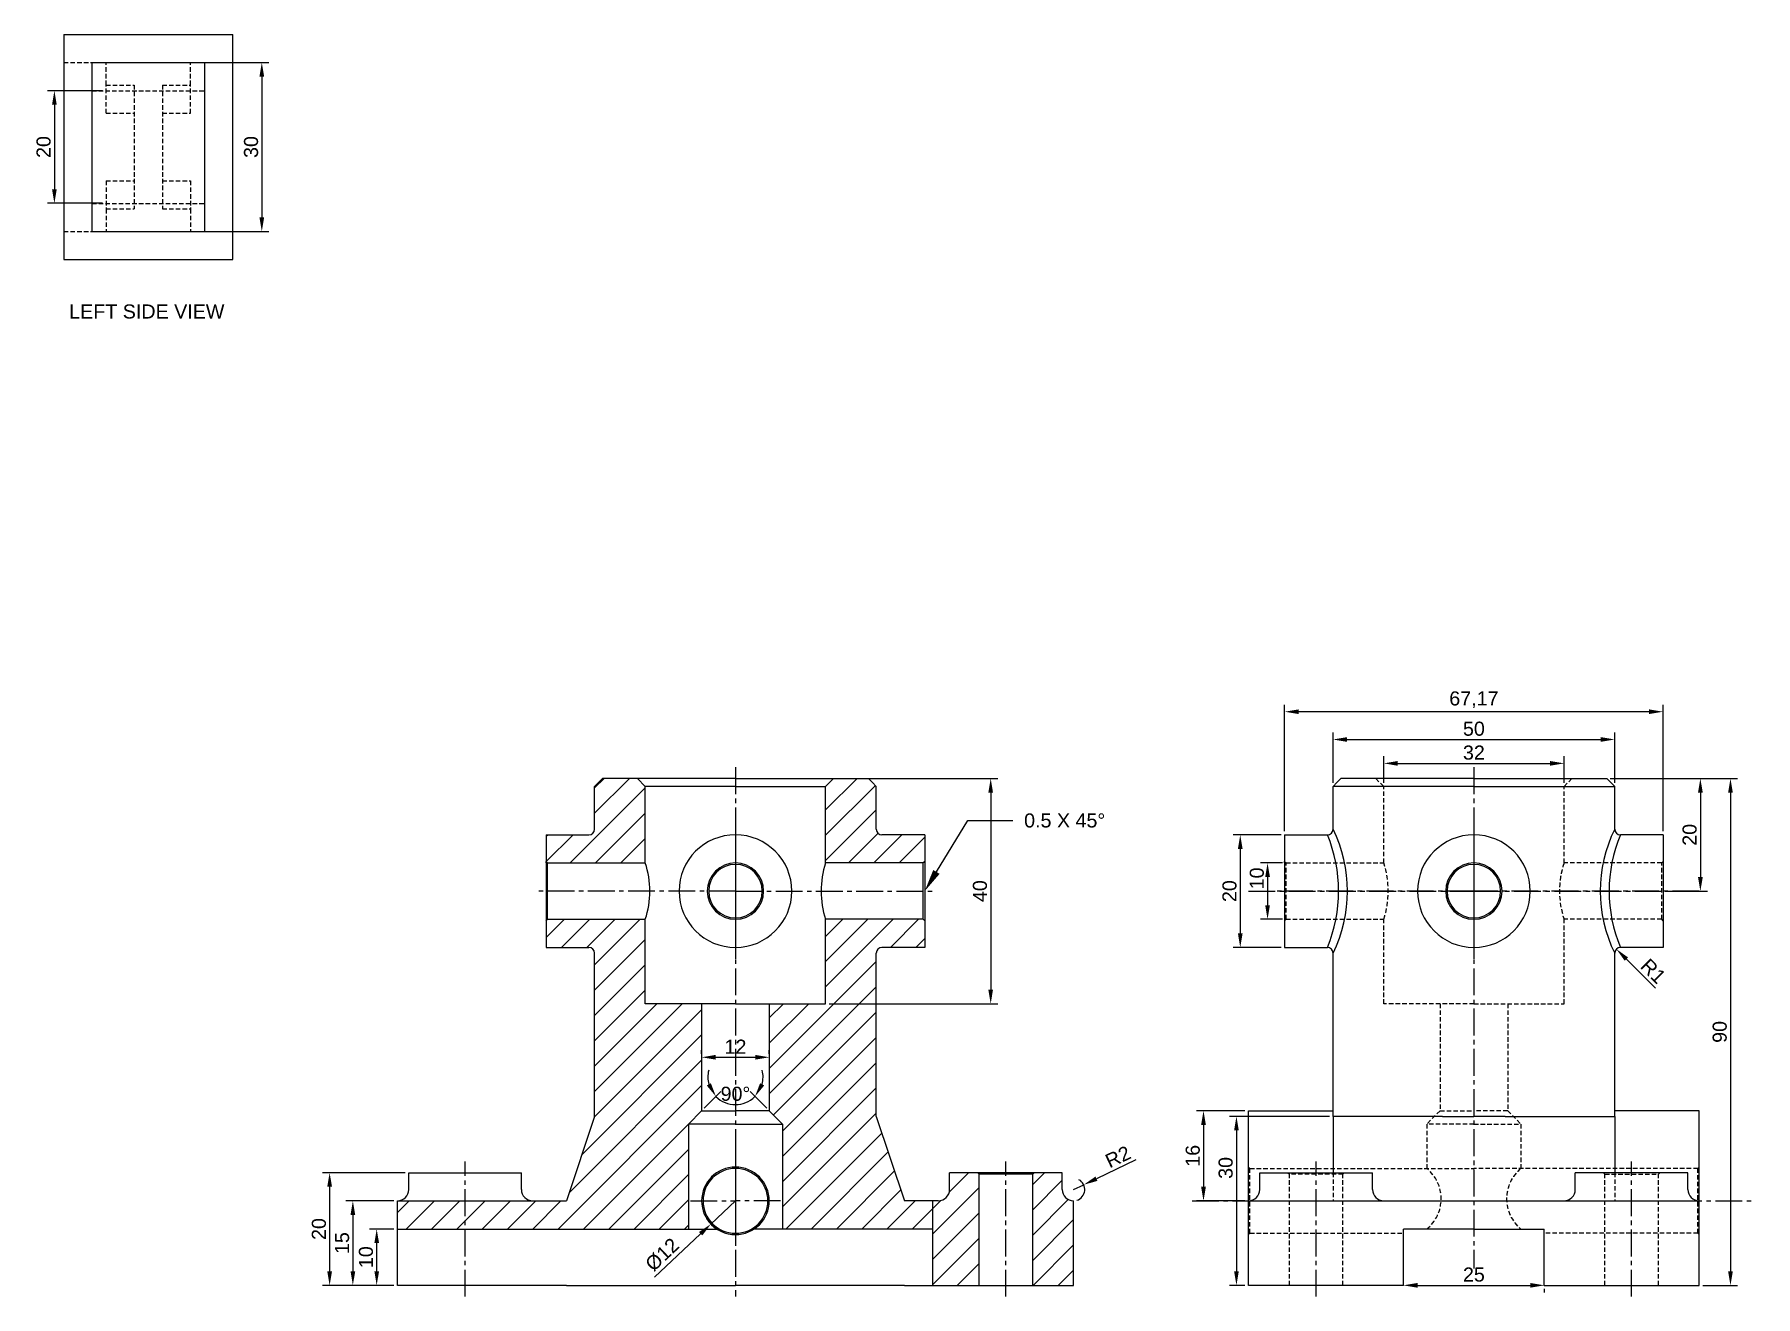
# Model space of a CAD drawing. Header units: millimetres. Extents: x 2295 to 2801, y 1350 to 1797.
# Drawn here: x 2495.6 to 2801.1, y 1494.4 to 1718.5 of the extents above; entities that cross this region are included whole.
import ezdxf
from ezdxf import colors
from ezdxf.entities.mleader import LeaderData, LeaderLine
from ezdxf.math import Vec2, Vec3

# ---------------------------------------------------------------- set-up
doc = ezdxf.new("R2010")
doc.units = ezdxf.units.MM
doc.header["$LTSCALE"] = 0.25
doc.linetypes.add('CENTER2', pattern=[28.575, 19.05, -3.175, 3.175, -3.175])
doc.linetypes.add('HIDDEN2', pattern=[4.7625, 3.175, -1.5875])
doc.styles.get("Standard").update_dxf_attribs({"font": 'arial.ttf'})
doc.dimstyles.new('ISO-25', dxfattribs={"dimtxt": 2.5, "dimasz": 2.5, "dimexe": 1.25, "dimexo": 0.625, "dimtad": 1, "dimtxsty": 'Standard', "dimcen": 2.5, "dimclrd": 3, "dimclre": 3, "dimclrt": 3, "dimadec": 0, "dimazin": 0, "dimtfac": 1, "dimtmove": 0, "dimatfit": 3, "dimfxl": 1, "dimarcsym": 0})

# ---------------------------------------------------------------- blocks, each defined once
blk = doc.blocks.new('*D11')
at = {"color": 3, "lineweight": -2, "transparency": 16777216}
for p, q in [((2526.42, 1713.55), (2537.19, 1713.55)), ((2535.94, 1711.05), (2535.94, 1686.05)), ((2526.42, 1683.55), (2537.19, 1683.55))]:
    blk.add_line(p, q, dxfattribs=at)
at = {"color": 3, "transparency": 16777216}
for points in [[(2535.52, 1711.05), (2536.36, 1711.05), (2535.94, 1713.55)], [(2535.52, 1686.05), (2536.36, 1686.05), (2535.94, 1683.55)]]:
    blk.add_solid(points, dxfattribs=at)
at = {"layer": 'Defpoints', "color": 0, "transparency": 16777216}
for p in [(2525.8, 1713.55), (2525.8, 1683.55), (2535.94, 1683.55)]:
    blk.add_point(p, dxfattribs=at)
at = {"color": 3, "transparency": 16777216, "insert": (2534.04, 1698.55), "char_height": 2.5, "attachment_point": 5, "rotation": 90}
blk.add_mtext('30', dxfattribs=at)
blk = doc.blocks.new('*D12')
at = {"color": 3, "lineweight": -2, "transparency": 16777216}
for p, q in [((2507.67, 1708.55), (2497.88, 1708.55)), ((2499.13, 1706.05), (2499.13, 1691.05)), ((2507.67, 1688.55), (2497.88, 1688.55))]:
    blk.add_line(p, q, dxfattribs=at)
at = {"color": 3, "transparency": 16777216}
for points in [[(2498.71, 1706.05), (2499.54, 1706.05), (2499.13, 1708.55)], [(2498.71, 1691.05), (2499.54, 1691.05), (2499.13, 1688.55)]]:
    blk.add_solid(points, dxfattribs=at)
at = {"layer": 'Defpoints', "color": 0, "transparency": 16777216}
for p in [(2508.3, 1708.55), (2499.13, 1688.55), (2508.3, 1688.55)]:
    blk.add_point(p, dxfattribs=at)
at = {"color": 3, "transparency": 16777216, "insert": (2497.22, 1698.55), "char_height": 2.5, "attachment_point": 5, "rotation": 90}
blk.add_mtext('20', dxfattribs=at)
blk = doc.blocks.new('*D183')
at = {"color": 3, "lineweight": -2, "transparency": 16777216}
for p, q in [((2735.07, 1585.62), (2735.07, 1590.35)), ((2737.57, 1589.1), (2764.57, 1589.1)), ((2767.07, 1585.62), (2767.07, 1590.35))]:
    blk.add_line(p, q, dxfattribs=at)
at = {"color": 3, "transparency": 16777216}
for points in [[(2737.57, 1589.52), (2737.57, 1588.68), (2735.07, 1589.1)], [(2764.57, 1589.52), (2764.57, 1588.68), (2767.07, 1589.1)]]:
    blk.add_solid(points, dxfattribs=at)
at = {"layer": 'Defpoints', "color": 0, "transparency": 16777216}
for p in [(2767.07, 1589.1), (2735.07, 1585), (2767.07, 1585)]:
    blk.add_point(p, dxfattribs=at)
at = {"color": 3, "transparency": 16777216, "insert": (2751.07, 1591), "char_height": 2.5, "attachment_point": 5}
blk.add_mtext('32', dxfattribs=at)
blk = doc.blocks.new('*D184')
at = {"color": 3, "lineweight": -2, "transparency": 16777216}
for p, q in [((2726.07, 1585.62), (2726.07, 1594.59)), ((2728.57, 1593.34), (2773.57, 1593.34)), ((2776.07, 1585.62), (2776.07, 1594.59))]:
    blk.add_line(p, q, dxfattribs=at)
at = {"color": 3, "transparency": 16777216}
for points in [[(2728.57, 1593.76), (2728.57, 1592.92), (2726.07, 1593.34)], [(2773.57, 1593.76), (2773.57, 1592.92), (2776.07, 1593.34)]]:
    blk.add_solid(points, dxfattribs=at)
at = {"layer": 'Defpoints', "color": 0, "transparency": 16777216}
for p in [(2776.07, 1593.34), (2726.07, 1585), (2776.07, 1585)]:
    blk.add_point(p, dxfattribs=at)
at = {"color": 3, "transparency": 16777216, "insert": (2751.07, 1595.24), "char_height": 2.5, "attachment_point": 5}
blk.add_mtext('50', dxfattribs=at)
blk = doc.blocks.new('*D185')
at = {"color": 3, "lineweight": -2, "transparency": 16777216}
for p, q in [((2717.48, 1577.04), (2717.48, 1599.52)), ((2782.15, 1598.27), (2719.98, 1598.27)), ((2784.65, 1577.04), (2784.65, 1599.52))]:
    blk.add_line(p, q, dxfattribs=at)
at = {"color": 3, "transparency": 16777216}
for points in [[(2719.98, 1598.69), (2719.98, 1597.86), (2717.48, 1598.27)], [(2782.15, 1598.69), (2782.15, 1597.86), (2784.65, 1598.27)]]:
    blk.add_solid(points, dxfattribs=at)
at = {"layer": 'Defpoints', "color": 0, "transparency": 16777216}
for p in [(2717.48, 1598.27), (2717.48, 1576.41), (2784.65, 1576.41)]:
    blk.add_point(p, dxfattribs=at)
at = {"color": 3, "transparency": 16777216, "insert": (2751.07, 1600.4), "char_height": 2.5, "attachment_point": 5}
blk.add_mtext('67,17', dxfattribs=at)
blk = doc.blocks.new('*D186')
at = {"color": 3, "lineweight": -2, "transparency": 16777216}
for p, q in [((2716.86, 1576.41), (2708.35, 1576.41)), ((2709.6, 1573.91), (2709.6, 1558.91)), ((2716.86, 1556.41), (2708.35, 1556.41))]:
    blk.add_line(p, q, dxfattribs=at)
at = {"color": 3, "transparency": 16777216}
for points in [[(2709.19, 1573.91), (2710.02, 1573.91), (2709.6, 1576.41)], [(2709.19, 1558.91), (2710.02, 1558.91), (2709.6, 1556.41)]]:
    blk.add_solid(points, dxfattribs=at)
at = {"layer": 'Defpoints', "color": 0, "transparency": 16777216}
for p in [(2717.48, 1576.41), (2709.6, 1556.41), (2717.48, 1556.41)]:
    blk.add_point(p, dxfattribs=at)
at = {"color": 3, "transparency": 16777216, "insert": (2707.7, 1566.41), "char_height": 2.5, "attachment_point": 5, "rotation": 90}
blk.add_mtext('20', dxfattribs=at)
blk = doc.blocks.new('*D187')
at = {"color": 3, "lineweight": -2, "transparency": 16777216}
for p, q in [((2717.11, 1571.41), (2713.2, 1571.41)), ((2714.45, 1568.91), (2714.45, 1563.91)), ((2717.11, 1561.41), (2713.2, 1561.41))]:
    blk.add_line(p, q, dxfattribs=at)
at = {"color": 3, "transparency": 16777216}
for points in [[(2714.03, 1568.91), (2714.87, 1568.91), (2714.45, 1571.41)], [(2714.03, 1563.91), (2714.87, 1563.91), (2714.45, 1561.41)]]:
    blk.add_solid(points, dxfattribs=at)
at = {"layer": 'Defpoints', "color": 0, "transparency": 16777216}
for p in [(2717.73, 1571.41), (2714.45, 1561.41), (2717.73, 1561.41)]:
    blk.add_point(p, dxfattribs=at)
at = {"color": 3, "transparency": 16777216, "insert": (2712.55, 1568.67), "char_height": 2.5, "attachment_point": 5, "rotation": 90}
blk.add_mtext('10', dxfattribs=at)
blk = doc.blocks.new('*D188')
at = {"color": 3, "lineweight": -2, "transparency": 16777216}
for p, q in [((2775.28, 1586.41), (2792.52, 1586.41)), ((2791.27, 1583.91), (2791.27, 1568.91)), ((2785.03, 1566.41), (2792.52, 1566.41))]:
    blk.add_line(p, q, dxfattribs=at)
at = {"color": 3, "transparency": 16777216}
for points in [[(2790.85, 1583.91), (2791.69, 1583.91), (2791.27, 1586.41)], [(2790.85, 1568.91), (2791.69, 1568.91), (2791.27, 1566.41)]]:
    blk.add_solid(points, dxfattribs=at)
at = {"layer": 'Defpoints', "color": 0, "transparency": 16777216}
for p in [(2774.65, 1586.41), (2784.4, 1566.41), (2791.27, 1566.41)]:
    blk.add_point(p, dxfattribs=at)
at = {"color": 3, "transparency": 16777216, "insert": (2789.37, 1576.41), "char_height": 2.5, "attachment_point": 5, "rotation": 90}
blk.add_mtext('20', dxfattribs=at)
blk = doc.blocks.new('*D189')
at = {"color": 3, "lineweight": -2, "transparency": 16777216}
for p, q in [((2775.28, 1586.41), (2797.86, 1586.41)), ((2796.61, 1583.91), (2796.61, 1498.91)), ((2791.69, 1496.41), (2797.86, 1496.41))]:
    blk.add_line(p, q, dxfattribs=at)
at = {"color": 3, "transparency": 16777216}
for points in [[(2796.19, 1583.91), (2797.03, 1583.91), (2796.61, 1586.41)], [(2796.19, 1498.91), (2797.03, 1498.91), (2796.61, 1496.41)]]:
    blk.add_solid(points, dxfattribs=at)
at = {"layer": 'Defpoints', "color": 0, "transparency": 16777216}
for p in [(2774.65, 1586.41), (2791.07, 1496.41), (2796.61, 1496.41)]:
    blk.add_point(p, dxfattribs=at)
at = {"color": 3, "transparency": 16777216, "insert": (2794.71, 1541.41), "char_height": 2.5, "attachment_point": 5, "rotation": 90}
blk.add_mtext('90', dxfattribs=at)
blk = doc.blocks.new('*D191')
at = {"color": 3, "lineweight": -2, "transparency": 16777216}
for p, q in [((2710.44, 1527.41), (2701.83, 1527.41)), ((2703.08, 1524.91), (2703.08, 1513.91)), ((2710.44, 1511.41), (2701.83, 1511.41))]:
    blk.add_line(p, q, dxfattribs=at)
at = {"color": 3, "transparency": 16777216}
for points in [[(2702.66, 1524.91), (2703.5, 1524.91), (2703.08, 1527.41)], [(2702.66, 1513.91), (2703.5, 1513.91), (2703.08, 1511.41)]]:
    blk.add_solid(points, dxfattribs=at)
at = {"layer": 'Defpoints', "color": 0, "transparency": 16777216}
for p in [(2711.07, 1527.41), (2703.08, 1511.41), (2711.07, 1511.41)]:
    blk.add_point(p, dxfattribs=at)
at = {"color": 3, "transparency": 16777216, "insert": (2701.18, 1519.41), "char_height": 2.5, "attachment_point": 5, "rotation": 90}
blk.add_mtext('16', dxfattribs=at)
blk = doc.blocks.new('*D192')
at = {"color": 3, "lineweight": -2, "transparency": 16777216}
for p, q in [((2725.44, 1526.41), (2707.68, 1526.41)), ((2708.93, 1523.91), (2708.93, 1498.91)), ((2710.44, 1496.41), (2707.68, 1496.41))]:
    blk.add_line(p, q, dxfattribs=at)
at = {"color": 3, "transparency": 16777216}
for points in [[(2708.51, 1523.91), (2709.34, 1523.91), (2708.93, 1526.41)], [(2708.51, 1498.91), (2709.34, 1498.91), (2708.93, 1496.41)]]:
    blk.add_solid(points, dxfattribs=at)
at = {"layer": 'Defpoints', "color": 0, "transparency": 16777216}
for p in [(2726.07, 1526.41), (2708.93, 1496.41), (2711.07, 1496.41)]:
    blk.add_point(p, dxfattribs=at)
at = {"color": 3, "transparency": 16777216, "insert": (2707.02, 1517.26), "char_height": 2.5, "attachment_point": 5, "rotation": 90}
blk.add_mtext('30', dxfattribs=at)
blk = doc.blocks.new('*D196')
at = {"color": 3, "lineweight": -2, "transparency": 16777216}
blk.add_line((2783.29, 1549.19), (2778.13, 1554.35), dxfattribs=at)
at = {"color": 3, "transparency": 16777216}
blk.add_solid([(2778.42, 1554.64), (2777.83, 1554.06), (2776.36, 1556.12)], dxfattribs=at)
at = {"layer": 'Defpoints', "color": 0, "transparency": 16777216}
for p in [(2776.36, 1556.12), (2777.07, 1555.41)]:
    blk.add_point(p, dxfattribs=at)
at = {"color": 3, "transparency": 16777216, "insert": (2782.92, 1552.21), "char_height": 2.5, "attachment_point": 5, "rotation": 315}
blk.add_mtext('R1', dxfattribs=at)
blk = doc.blocks.new('*D197')
at = {"color": 3, "lineweight": -2, "transparency": 16777216}
for p, q in [((2620.01, 1511.41), (2615.65, 1507.29)), ((2605.64, 1497.85), (2613.83, 1505.58))]:
    blk.add_line(p, q, dxfattribs=at)
blk.add_arc((2620.01, 1511.41), 6, 211.4161, 264.0317, dxfattribs=at)
at = {"color": 3, "transparency": 16777216}
blk.add_solid([(2613.54, 1505.88), (2614.12, 1505.27), (2615.65, 1507.29)], dxfattribs=at)
at = {"layer": 'Defpoints', "color": 0, "transparency": 16777216}
for p in [(2620.01, 1511.41), (2615.65, 1507.29)]:
    blk.add_point(p, dxfattribs=at)
at = {"color": 3, "transparency": 16777216, "insert": (2607.02, 1501.86), "char_height": 2.5, "attachment_point": 5, "rotation": 43.3527}
blk.add_mtext('%%C12', dxfattribs=at)
blk = doc.blocks.new('*D198')
at = {"color": 3, "lineweight": -2, "transparency": 16777216}
for p, q in [((2559.38, 1506.41), (2555.08, 1506.41)), ((2556.33, 1498.91), (2556.33, 1503.91)), ((2559.38, 1496.41), (2555.08, 1496.41))]:
    blk.add_line(p, q, dxfattribs=at)
at = {"color": 3, "transparency": 16777216}
for points in [[(2555.92, 1503.91), (2556.75, 1503.91), (2556.33, 1506.41)], [(2555.92, 1498.91), (2556.75, 1498.91), (2556.33, 1496.41)]]:
    blk.add_solid(points, dxfattribs=at)
at = {"layer": 'Defpoints', "color": 0, "transparency": 16777216}
for p in [(2556.33, 1506.41), (2560.01, 1506.41), (2560.01, 1496.41)]:
    blk.add_point(p, dxfattribs=at)
at = {"color": 3, "transparency": 16777216, "insert": (2554.43, 1501.41), "char_height": 2.5, "attachment_point": 5, "rotation": 90}
blk.add_mtext('10', dxfattribs=at)
blk = doc.blocks.new('*D199')
at = {"color": 3, "lineweight": -2, "transparency": 16777216}
for p, q in [((2559.38, 1511.41), (2550.85, 1511.41)), ((2552.1, 1508.91), (2552.1, 1498.91)), ((2559.38, 1496.41), (2550.85, 1496.41))]:
    blk.add_line(p, q, dxfattribs=at)
at = {"color": 3, "transparency": 16777216}
for points in [[(2551.69, 1508.91), (2552.52, 1508.91), (2552.1, 1511.41)], [(2551.69, 1498.91), (2552.52, 1498.91), (2552.1, 1496.41)]]:
    blk.add_solid(points, dxfattribs=at)
at = {"layer": 'Defpoints', "color": 0, "transparency": 16777216}
for p in [(2560.01, 1511.41), (2552.1, 1496.41), (2560.01, 1496.41)]:
    blk.add_point(p, dxfattribs=at)
at = {"color": 3, "transparency": 16777216, "insert": (2550.2, 1503.91), "char_height": 2.5, "attachment_point": 5, "rotation": 90}
blk.add_mtext('15', dxfattribs=at)
blk = doc.blocks.new('*D200')
at = {"color": 3, "lineweight": -2, "transparency": 16777216}
for p, q in [((2561.38, 1516.41), (2546.73, 1516.41)), ((2547.98, 1513.91), (2547.98, 1498.91)), ((2559.38, 1496.41), (2546.73, 1496.41))]:
    blk.add_line(p, q, dxfattribs=at)
at = {"color": 3, "transparency": 16777216}
for points in [[(2547.56, 1513.91), (2548.4, 1513.91), (2547.98, 1516.41)], [(2547.56, 1498.91), (2548.4, 1498.91), (2547.98, 1496.41)]]:
    blk.add_solid(points, dxfattribs=at)
at = {"layer": 'Defpoints', "color": 0, "transparency": 16777216}
for p in [(2562.01, 1516.41), (2547.98, 1496.41), (2560.01, 1496.41)]:
    blk.add_point(p, dxfattribs=at)
at = {"color": 3, "transparency": 16777216, "insert": (2546.08, 1506.41), "char_height": 2.5, "attachment_point": 5, "rotation": 90}
blk.add_mtext('20', dxfattribs=at)
blk = doc.blocks.new('*D201')
at = {"color": 3, "lineweight": -2, "transparency": 16777216}
for p, q in [((2614.01, 1537.54), (2614.01, 1538.16)), ((2616.51, 1536.91), (2623.51, 1536.91)), ((2626.01, 1537.54), (2626.01, 1538.16))]:
    blk.add_line(p, q, dxfattribs=at)
at = {"color": 3, "transparency": 16777216}
for points in [[(2616.51, 1537.33), (2616.51, 1536.49), (2614.01, 1536.91)], [(2623.51, 1537.33), (2623.51, 1536.49), (2626.01, 1536.91)]]:
    blk.add_solid(points, dxfattribs=at)
at = {"layer": 'Defpoints', "color": 0, "transparency": 16777216}
for p in [(2614.01, 1536.91), (2626.01, 1536.91), (2626.01, 1536.91)]:
    blk.add_point(p, dxfattribs=at)
at = {"color": 3, "transparency": 16777216, "insert": (2620.01, 1538.79), "char_height": 2.5, "attachment_point": 5}
blk.add_mtext('12', dxfattribs=at)
blk = doc.blocks.new('*D202')
at = {"color": 3, "lineweight": -2, "transparency": 16777216}
for p, q in [((2614.45, 1527.85), (2617.43, 1530.83)), ((2625.57, 1527.85), (2622.59, 1530.83))]:
    blk.add_line(p, q, dxfattribs=at)
for start, end in [(165.9366, 195.4683), (344.5317, 14.0634), (225, 315)]:
    blk.add_arc((2620.01, 1533.41), 4.9, start, end, dxfattribs=at)
at = {"color": 3, "transparency": 16777216}
for points in [[(2615.64, 1532.31), (2614.92, 1531.89), (2616.54, 1529.94)], [(2625.1, 1531.89), (2624.38, 1532.31), (2623.48, 1529.94)]]:
    blk.add_solid(points, dxfattribs=at)
at = {"layer": 'Defpoints', "color": 0, "transparency": 16777216}
for p in [(2618.74, 1528.67), (2611.66, 1525.06), (2614.01, 1527.41), (2626.01, 1527.41), (2628.36, 1525.06)]:
    blk.add_point(p, dxfattribs=at)
at = {"color": 3, "transparency": 16777216, "insert": (2620.01, 1530.41), "char_height": 2.5, "attachment_point": 5}
blk.add_mtext('90°', dxfattribs=at)
blk = doc.blocks.new('*D203')
at = {"color": 3, "lineweight": -2, "transparency": 16777216}
for p, q in [((2638.05, 1586.41), (2666.56, 1586.41)), ((2665.31, 1583.91), (2665.31, 1548.91)), ((2636.63, 1546.41), (2666.56, 1546.41))]:
    blk.add_line(p, q, dxfattribs=at)
at = {"color": 3, "transparency": 16777216}
for points in [[(2664.89, 1583.91), (2665.72, 1583.91), (2665.31, 1586.41)], [(2664.89, 1548.91), (2665.72, 1548.91), (2665.31, 1546.41)]]:
    blk.add_solid(points, dxfattribs=at)
at = {"layer": 'Defpoints', "color": 0, "transparency": 16777216}
for p in [(2637.42, 1586.41), (2636.01, 1546.41), (2665.31, 1546.41)]:
    blk.add_point(p, dxfattribs=at)
at = {"color": 3, "transparency": 16777216, "insert": (2663.41, 1566.41), "char_height": 2.5, "attachment_point": 5, "rotation": 90}
blk.add_mtext('40', dxfattribs=at)
blk = doc.blocks.new('*D204')
at = {"color": 3, "lineweight": -2, "transparency": 16777216}
for p, q in [((2691.08, 1518.67), (2684.08, 1515.34)), ((2680.01, 1513.41), (2681.82, 1514.27))]:
    blk.add_line(p, q, dxfattribs=at)
blk.add_arc((2680.01, 1513.41), 2, 287.9049, 61.1977, dxfattribs=at)
at = {"color": 3, "transparency": 16777216}
blk.add_solid([(2683.9, 1515.72), (2684.25, 1514.96), (2681.82, 1514.27)], dxfattribs=at)
at = {"layer": 'Defpoints', "color": 0, "transparency": 16777216}
for p in [(2680.01, 1513.41), (2681.82, 1514.27)]:
    blk.add_point(p, dxfattribs=at)
at = {"color": 3, "transparency": 16777216, "insert": (2687.9, 1519.24), "char_height": 2.5, "attachment_point": 5, "rotation": 25.3879}
blk.add_mtext('R2', dxfattribs=at)
blk = doc.blocks.new('*D210')
at = {"color": 3, "lineweight": -2, "transparency": 16777216}
for p, q in [((2738.57, 1497.04), (2738.57, 1497.66)), ((2741.07, 1496.41), (2761.07, 1496.41)), ((2763.57, 1495.79), (2763.57, 1495.16))]:
    blk.add_line(p, q, dxfattribs=at)
at = {"color": 3, "transparency": 16777216}
for points in [[(2741.07, 1496.83), (2741.07, 1495.99), (2738.57, 1496.41)], [(2761.07, 1496.83), (2761.07, 1495.99), (2763.57, 1496.41)]]:
    blk.add_solid(points, dxfattribs=at)
at = {"layer": 'Defpoints', "color": 0, "transparency": 16777216}
for p in [(2738.57, 1496.41), (2763.57, 1496.41), (2763.57, 1496.41)]:
    blk.add_point(p, dxfattribs=at)
at = {"color": 3, "transparency": 16777216, "insert": (2751.07, 1498.31), "char_height": 2.5, "attachment_point": 5}
blk.add_mtext('25', dxfattribs=at)

msp = doc.modelspace()

# ---------------------------------------------------------------- hatches: boundary and pattern name
h = msp.add_hatch()
h.set_pattern_fill('ANSI31', color=3)
h.paths.add_polyline_path([(2680.01, 1511.41, -0.4142136), (2678.01, 1513.41), (2678.01, 1516.41), (2673.01, 1516.41), (2672.76, 1516.16), (2672.76, 1496.41), (2680.01, 1496.41)])
h.paths.add_polyline_path([(2663.26, 1516.16), (2663.01, 1516.41), (2658.01, 1516.41), (2658.01, 1513.41, -0.4142136), (2656.01, 1511.41), (2655.01, 1511.41), (2655.01, 1496.41), (2663.26, 1496.41)])
h.paths.add_polyline_path([(2611.656, 1525.056), (2614.01, 1527.41), (2614.01, 1546.41), (2604.01, 1546.41), (2604.01, 1561.41), (2586.674, 1561.41), (2586.424, 1561.16), (2586.424, 1556.41), (2594.01, 1556.41, -0.4142136), (2595.01, 1555.41), (2595.01, 1526.41), (2590.01, 1511.41), (2572.01, 1511.41), (2572.01, 1506.41), (2611.656, 1506.41)])
h.paths.add_polyline_path([(2572.01, 1511.41), (2560.01, 1511.41), (2560.01, 1506.41), (2572.01, 1506.41)])
h.paths.add_polyline_path([(2645.01, 1526.41), (2645.01, 1555.41, -0.4142136), (2646.01, 1556.41), (2653.596, 1556.41), (2653.596, 1561.16), (2653.346, 1561.41), (2636.01, 1561.41), (2636.01, 1546.41), (2626.01, 1546.41), (2626.01, 1527.41), (2628.364, 1525.056), (2628.364, 1506.41), (2655.01, 1506.41), (2655.01, 1511.41), (2650.01, 1511.41)])
h.paths.add_polyline_path([(2653.596, 1576.41), (2646.01, 1576.41, -0.4142136), (2645.01, 1577.41), (2645.01, 1584.996), (2644.303, 1585.703), (2643.596, 1586.41), (2637.424, 1586.41), (2636.01, 1584.996), (2636.01, 1571.41), (2653.346, 1571.41), (2653.596, 1571.66)])
h.paths.add_polyline_path([(2604.01, 1584.996), (2602.596, 1586.41), (2596.424, 1586.41), (2595.717, 1585.703), (2595.01, 1584.996), (2595.01, 1577.41, -0.4142136), (2594.01, 1576.41), (2586.424, 1576.41), (2586.424, 1571.66), (2586.674, 1571.41), (2604.01, 1571.41)])

# ---------------------------------------------------------------- linework, layer by layer
for p, q in [((2500.799, 1718.547), (2530.799, 1718.547)), ((2500.799, 1718.547), (2500.799, 1678.547)), ((2530.799, 1678.547), (2530.799, 1718.547)), ((2505.799, 1713.547), (2525.799, 1713.547)), ((2505.799, 1713.547), (2505.799, 1683.547)), ((2525.799, 1713.547), (2525.799, 1683.547)), ((2505.799, 1683.547), (2525.799, 1683.547)), ((2500.799, 1678.547), (2530.799, 1678.547)), ((2595.717, 1585.703), (2595.01, 1584.996)), ((2595.717, 1585.703), (2596.424, 1586.41)), ((2595.717, 1585.703), (2595.717, 1585.703)), ((2595.717, 1585.703), (2595.717, 1585.703)), ((2620.01, 1586.41), (2596.424, 1586.41)), ((2604.01, 1584.996), (2602.596, 1586.41)), ((2620.01, 1586.41), (2643.596, 1586.41)), ((2636.01, 1584.996), (2637.424, 1586.41)), ((2644.303, 1585.703), (2643.596, 1586.41)), ((2644.303, 1585.703), (2644.303, 1585.703)), ((2644.303, 1585.703), (2644.303, 1585.703)), ((2644.303, 1585.703), (2645.01, 1584.996)), ((2726.773, 1585.703), (2726.066, 1584.996)), ((2726.773, 1585.703), (2727.48, 1586.41)), ((2726.773, 1585.703), (2726.773, 1585.703)), ((2726.773, 1585.703), (2726.773, 1585.703)), ((2751.066, 1586.41), (2727.48, 1586.41)), ((2751.066, 1586.41), (2774.652, 1586.41)), ((2775.359, 1585.703), (2774.652, 1586.41)), ((2775.359, 1585.703), (2775.359, 1585.703)), ((2775.359, 1585.703), (2775.359, 1585.703)), ((2775.359, 1585.703), (2776.066, 1584.996)), ((2595.01, 1577.41), (2595.01, 1584.996)), ((2604.01, 1571.41), (2604.01, 1584.996)), ((2620.01, 1584.996), (2604.01, 1584.996)), ((2620.01, 1584.996), (2636.01, 1584.996)), ((2636.01, 1571.41), (2636.01, 1584.996)), ((2645.01, 1577.41), (2645.01, 1584.996)), ((2726.066, 1577.41), (2726.066, 1584.996)), ((2751.066, 1584.996), (2726.066, 1584.996)), ((2751.066, 1584.996), (2776.066, 1584.996)), ((2776.066, 1577.41), (2776.066, 1584.996)), ((2586.424, 1576.41), (2594.01, 1576.41)), ((2586.424, 1576.41), (2586.424, 1556.41)), ((2653.596, 1576.41), (2646.01, 1576.41)), ((2653.596, 1576.41), (2653.596, 1556.41)), ((2717.48, 1576.41), (2725.066, 1576.41)), ((2717.48, 1576.41), (2717.48, 1556.41)), ((2784.652, 1576.41), (2777.066, 1576.41)), ((2784.652, 1576.41), (2784.652, 1556.41)), ((2586.424, 1571.41), (2586.424, 1571.66)), ((2586.424, 1571.66), (2586.674, 1571.41)), ((2586.674, 1571.41), (2604.01, 1571.41)), ((2586.674, 1561.41), (2586.674, 1571.41)), ((2653.346, 1571.41), (2636.01, 1571.41)), ((2653.596, 1571.66), (2653.346, 1571.41)), ((2653.346, 1561.41), (2653.346, 1571.41)), ((2653.596, 1571.41), (2653.596, 1571.66)), ((2717.48, 1571.41), (2717.48, 1571.66)), ((2717.48, 1571.66), (2717.73, 1571.41)), ((2784.652, 1571.66), (2784.402, 1571.41)), ((2784.652, 1571.41), (2784.652, 1571.66)), ((2586.424, 1561.16), (2586.674, 1561.41)), ((2586.674, 1561.41), (2604.01, 1561.41)), ((2604.01, 1546.41), (2604.01, 1561.41)), ((2636.01, 1546.41), (2636.01, 1561.41)), ((2653.346, 1561.41), (2636.01, 1561.41)), ((2653.596, 1561.16), (2653.346, 1561.41)), ((2717.48, 1561.16), (2717.73, 1561.41)), ((2784.652, 1561.16), (2784.402, 1561.41)), ((2586.424, 1556.41), (2594.01, 1556.41)), ((2595.01, 1526.41), (2595.01, 1555.41)), ((2645.01, 1526.41), (2645.01, 1555.41)), ((2653.596, 1556.41), (2646.01, 1556.41)), ((2717.48, 1556.41), (2725.066, 1556.41)), ((2726.066, 1526.41), (2726.066, 1555.41)), ((2776.066, 1526.41), (2776.066, 1555.41)), ((2784.652, 1556.41), (2777.066, 1556.41)), ((2620.01, 1546.41), (2604.01, 1546.41)), ((2614.01, 1546.41), (2614.01, 1527.41)), ((2620.01, 1546.41), (2636.01, 1546.41)), ((2626.01, 1546.41), (2626.01, 1527.41)), ((2595.01, 1526.41), (2590.01, 1511.41)), ((2614.01, 1527.41), (2611.656, 1525.056)), ((2620.01, 1525.056), (2611.656, 1525.056)), ((2611.656, 1525.056), (2611.656, 1506.41)), ((2614.01, 1527.41), (2620.01, 1527.41)), ((2626.01, 1527.41), (2620.01, 1527.41)), ((2620.01, 1525.056), (2628.364, 1525.056)), ((2626.01, 1527.41), (2628.364, 1525.056)), ((2628.364, 1525.056), (2628.364, 1506.41)), ((2645.01, 1526.41), (2650.01, 1511.41)), ((2711.066, 1511.41), (2711.066, 1527.41)), ((2711.066, 1527.41), (2726.066, 1527.41)), ((2726.066, 1526.41), (2726.066, 1516.41)), ((2745.498, 1526.41), (2726.066, 1526.41)), ((2745.498, 1526.41), (2751.066, 1526.41)), ((2756.634, 1526.41), (2751.066, 1526.41)), ((2756.634, 1526.41), (2776.066, 1526.41)), ((2791.066, 1527.41), (2776.066, 1527.41)), ((2776.066, 1526.41), (2776.066, 1516.41)), ((2791.066, 1511.41), (2791.066, 1527.41)), ((2562.01, 1516.41), (2582.01, 1516.41)), ((2562.01, 1513.41), (2562.01, 1516.41)), ((2582.01, 1513.41), (2582.01, 1516.41)), ((2678.01, 1516.41), (2658.01, 1516.41)), ((2658.01, 1513.41), (2658.01, 1516.41)), ((2663.01, 1516.41), (2663.26, 1516.16)), ((2673.01, 1516.41), (2672.76, 1516.16)), ((2678.01, 1513.41), (2678.01, 1516.41)), ((2711.066, 1517.41), (2711.316, 1517.16)), ((2713.066, 1513.41), (2713.066, 1516.41)), ((2713.066, 1516.41), (2733.066, 1516.41)), ((2718.066, 1516.41), (2718.316, 1516.16)), ((2728.066, 1516.41), (2727.816, 1516.16)), ((2733.066, 1513.41), (2733.066, 1516.41)), ((2769.066, 1513.41), (2769.066, 1516.41)), ((2789.066, 1516.41), (2769.066, 1516.41)), ((2774.066, 1516.41), (2774.316, 1516.16)), ((2784.066, 1516.41), (2783.816, 1516.16)), ((2789.066, 1513.41), (2789.066, 1516.41)), ((2791.066, 1517.41), (2790.816, 1517.16)), ((2560.01, 1496.41), (2560.01, 1511.41)), ((2560.01, 1511.41), (2590.01, 1511.41)), ((2656.01, 1511.41), (2650.01, 1511.41)), ((2655.01, 1496.41), (2655.01, 1511.41)), ((2680.01, 1496.41), (2680.01, 1511.41)), ((2711.066, 1496.41), (2711.066, 1511.41)), ((2711.066, 1511.41), (2711.066, 1511.41)), ((2711.316, 1511.41), (2790.816, 1511.41)), ((2791.066, 1496.41), (2791.066, 1511.41)), ((2791.066, 1511.41), (2791.066, 1511.41)), ((2560.01, 1506.41), (2616.693, 1506.41)), ((2655.01, 1506.41), (2623.326, 1506.41)), ((2738.566, 1496.41), (2738.566, 1506.41)), ((2751.066, 1506.41), (2738.566, 1506.41)), ((2751.066, 1506.41), (2763.566, 1506.41)), ((2763.566, 1496.41), (2763.566, 1506.41)), ((2711.066, 1505.41), (2711.316, 1505.66)), ((2791.066, 1505.41), (2790.816, 1505.66)), ((2590.01, 1496.41), (2560.01, 1496.41)), ((2590.01, 1496.41), (2620.01, 1496.41)), ((2650.01, 1496.41), (2620.01, 1496.41)), ((2650.01, 1496.41), (2680.01, 1496.41)), ((2738.566, 1496.41), (2711.066, 1496.41)), ((2763.566, 1496.41), (2791.066, 1496.41))]:
    msp.add_line(p, q)
at = {"linetype": 'HIDDEN2'}
for p, q in [((2500.799, 1713.547), (2505.799, 1713.547)), ((2508.299, 1709.547), (2508.299, 1713.547)), ((2523.299, 1709.547), (2523.299, 1713.547)), ((2525.799, 1713.547), (2530.799, 1713.547)), ((2505.799, 1708.547), (2525.799, 1708.547)), ((2508.299, 1709.547), (2513.299, 1709.547)), ((2508.299, 1704.547), (2508.299, 1709.547)), ((2513.299, 1709.547), (2513.299, 1687.547)), ((2518.299, 1709.547), (2523.299, 1709.547)), ((2518.299, 1709.547), (2518.299, 1687.547)), ((2523.299, 1704.547), (2523.299, 1709.547)), ((2508.299, 1704.547), (2513.299, 1704.547)), ((2518.299, 1704.547), (2523.299, 1704.547)), ((2508.299, 1692.547), (2513.299, 1692.547)), ((2508.299, 1692.547), (2508.299, 1687.547)), ((2518.299, 1692.547), (2523.299, 1692.547)), ((2523.299, 1692.547), (2523.299, 1687.547)), ((2505.799, 1688.547), (2525.799, 1688.547)), ((2508.299, 1687.547), (2513.299, 1687.547)), ((2508.299, 1687.547), (2508.299, 1683.547)), ((2518.299, 1687.547), (2523.299, 1687.547)), ((2523.299, 1687.547), (2523.299, 1683.547)), ((2500.799, 1683.547), (2505.799, 1683.547)), ((2525.799, 1683.547), (2530.799, 1683.547)), ((2735.066, 1584.996), (2733.652, 1586.41)), ((2767.066, 1584.996), (2768.48, 1586.41)), ((2735.066, 1571.41), (2735.066, 1584.996)), ((2767.066, 1571.41), (2767.066, 1584.996)), ((2717.73, 1571.41), (2735.066, 1571.41)), ((2717.73, 1561.41), (2717.73, 1571.41)), ((2784.402, 1571.41), (2767.066, 1571.41)), ((2784.402, 1561.41), (2784.402, 1571.41)), ((2717.73, 1561.41), (2735.066, 1561.41)), ((2735.066, 1546.41), (2735.066, 1561.41)), ((2767.066, 1546.41), (2767.066, 1561.41)), ((2784.402, 1561.41), (2767.066, 1561.41)), ((2751.066, 1546.41), (2735.066, 1546.41)), ((2745.066, 1546.41), (2745.066, 1527.41)), ((2751.066, 1546.41), (2767.066, 1546.41)), ((2757.066, 1546.41), (2757.066, 1527.41)), ((2745.066, 1527.41), (2742.712, 1525.056)), ((2751.066, 1525.056), (2742.712, 1525.056)), ((2742.712, 1525.056), (2742.712, 1517.16)), ((2751.066, 1525.056), (2742.712, 1525.056)), ((2745.066, 1527.41), (2751.066, 1527.41)), ((2757.066, 1527.41), (2751.066, 1527.41)), ((2751.066, 1525.056), (2759.42, 1525.056)), ((2751.066, 1525.056), (2759.42, 1525.056)), ((2757.066, 1527.41), (2759.42, 1525.056)), ((2759.42, 1525.056), (2759.42, 1517.16)), ((2711.316, 1517.16), (2751.066, 1517.16)), ((2711.316, 1505.66), (2711.316, 1517.16)), ((2727.816, 1516.16), (2718.316, 1516.16)), ((2718.316, 1496.41), (2718.316, 1516.16)), ((2726.066, 1516.41), (2726.066, 1511.41)), ((2727.816, 1496.41), (2727.816, 1516.16)), ((2790.816, 1517.16), (2751.066, 1517.16)), ((2774.316, 1496.41), (2774.316, 1516.16)), ((2774.316, 1516.16), (2783.816, 1516.16)), ((2776.066, 1516.41), (2776.066, 1511.41)), ((2783.816, 1496.41), (2783.816, 1516.16)), ((2790.816, 1505.66), (2790.816, 1517.16)), ((2711.316, 1505.66), (2738.566, 1505.66)), ((2790.816, 1505.66), (2763.566, 1505.66))]:
    msp.add_line(p, q, dxfattribs=at)
at = {"linetype": 'CENTER2'}
for p, q in [((2620.01, 1588.41), (2620.01, 1494.41)), ((2751.066, 1588.41), (2751.066, 1499.41)), ((2620.01, 1578.41), (2620.01, 1554.41)), ((2751.066, 1578.41), (2751.066, 1554.41)), ((2751.066, 1578.41), (2751.066, 1554.41)), ((2751.066, 1578.41), (2751.066, 1554.41)), ((2620.01, 1566.41), (2584.424, 1566.41)), ((2620.01, 1566.41), (2655.596, 1566.41)), ((2711.066, 1566.41), (2751.066, 1566.41)), ((2751.066, 1566.41), (2715.48, 1566.41)), ((2791.066, 1566.41), (2751.066, 1566.41)), ((2751.066, 1566.41), (2786.652, 1566.41)), ((2572.01, 1494.41), (2572.01, 1518.41)), ((2620.01, 1519.41), (2620.01, 1503.41)), ((2668.01, 1494.41), (2668.01, 1518.41)), ((2723.066, 1494.41), (2723.066, 1518.41)), ((2779.066, 1494.41), (2779.066, 1518.41)), ((2612.01, 1511.41), (2620.01, 1511.41)), ((2628.01, 1511.41), (2620.01, 1511.41)), ((2701.066, 1511.41), (2801.066, 1511.41))]:
    msp.add_line(p, q, dxfattribs=at)
at = {"linetype": 'ByBlock'}
for p, q in [((2663.26, 1496.41), (2663.26, 1516.16)), ((2672.76, 1516.16), (2663.26, 1516.16)), ((2672.76, 1496.41), (2672.76, 1516.16))]:
    msp.add_line(p, q, dxfattribs=at)
for centre, radius, start, end in [((2594.01, 1577.41), 1, 270, 0), ((2620.01, 1566.41), 10, 90, 270), ((2620.01, 1566.41), 10, 270, 90), ((2646.01, 1577.41), 1, 180, 270), ((2725.066, 1577.41), 1, 270, 0), ((2701.052, 1566.41), 26.013, 337.39197, 22.60803), ((2703.802, 1566.41), 24.833, 333.70706, 26.29294), ((2751.066, 1566.41), 10, 90, 270), ((2751.066, 1566.41), 10, 270, 90), ((2798.33, 1566.41), 24.833, 153.70706, 206.29294), ((2801.08, 1566.41), 26.013, 157.39197, 202.60803), ((2777.066, 1577.41), 1, 180, 270), ((2588.811, 1566.41), 16, 341.79004, 18.20996), ((2620.01, 1566.41), 5, 90, 270), ((2620.01, 1566.41), 4.75, 90, 270), ((2620.01, 1566.41), 5, 270, 90), ((2620.01, 1566.41), 4.75, 270, 90), ((2651.209, 1566.41), 16, 161.79004, 198.20996), ((2751.066, 1566.41), 5, 90, 270), ((2751.066, 1566.41), 4.75, 90, 270), ((2751.066, 1566.41), 5, 270, 90), ((2751.066, 1566.41), 4.75, 270, 90), ((2594.01, 1555.41), 1, 0, 90), ((2646.01, 1555.41), 1, 90, 180), ((2725.066, 1555.41), 1, 0, 90), ((2777.066, 1555.41), 1, 90, 180), ((2620.01, 1511.41), 6, 90, 270), ((2620.01, 1511.41), 5.75, 90, 270), ((2620.01, 1511.41), 6, 270, 90), ((2620.01, 1511.41), 5.75, 270, 90), ((2560.01, 1513.41), 2, 270, 0), ((2584.01, 1513.41), 2, 180, 270), ((2656.01, 1513.41), 2, 270, 0), ((2680.01, 1513.41), 2, 180, 270), ((2711.066, 1513.41), 2, 270, 0), ((2735.066, 1513.41), 2, 180, 270), ((2767.066, 1513.41), 2, 270, 0), ((2791.066, 1513.41), 2, 180, 270)]:
    msp.add_arc(centre, radius, start, end)
at = {"linetype": 'HIDDEN2'}
for centre, radius, start, end in [((2719.867, 1566.41), 16, 341.79004, 18.20996), ((2782.265, 1566.41), 16, 161.79004, 198.20996), ((2738.325, 1511.785), 6.938, 309.21906, 50.78094), ((2763.807, 1511.785), 6.938, 129.21906, 230.78094)]:
    msp.add_arc(centre, radius, start, end, dxfattribs=at)

# ---------------------------------------------------------------- texts
at = {"insert": (2501.754, 1670.595), "char_height": 2.5, "attachment_point": 1}
msp.add_mtext_dynamic_manual_height_columns('{\\C3;LEFT SIDE VIEW}', width=34.5331, gutter_width=12.5, heights=[0], dxfattribs=at)

# ---------------------------------------------------------------- dimensions: what is measured, and where the dimension line sits
for base, p1, p2, picture, middle in [((2535.94, 1683.547), (2525.799, 1713.547), (2525.799, 1683.547), '*D11', (2534.037, 1698.547)), ((2499.125, 1688.547), (2508.299, 1708.547), (2508.299, 1688.547), '*D12', (2497.224, 1698.547)), ((2791.269, 1566.41), (2774.652, 1586.41), (2784.402, 1566.41), '*D188', (2789.368, 1576.41)), ((2796.61, 1496.41), (2774.652, 1586.41), (2791.066, 1496.41), '*D189', (2794.709, 1541.41)), ((2709.602, 1556.41), (2717.48, 1576.41), (2717.48, 1556.41), '*D186', (2707.7, 1566.41)), ((2703.079, 1511.41), (2711.066, 1527.41), (2711.066, 1511.41), '*D191', (2701.177, 1519.41)), ((2547.98, 1496.41), (2562.01, 1516.41), (2560.01, 1496.41), '*D200', (2546.079, 1506.41)), ((2552.105, 1496.41), (2560.01, 1511.41), (2560.01, 1496.41), '*D199', (2550.203, 1503.91)), ((2556.333, 1506.41), (2560.01, 1496.41), (2560.01, 1506.41), '*D198', (2554.431, 1501.41))]:
    dim = msp.add_linear_dim(base=base, p1=p1, p2=p2, angle=90, dimstyle='ISO-25')
    dim.commit()
    dim.dimension.update_dxf_attribs({"geometry": picture, "text_midpoint": middle})
for base, p1, p2, picture, middle in [((2717.48, 1598.272), (2784.652, 1576.41), (2717.48, 1576.41), '*D185', (2751.066, 1600.399)), ((2776.066, 1593.341), (2726.066, 1584.996), (2776.066, 1584.996), '*D184', (2751.066, 1595.243)), ((2767.066, 1589.101), (2735.066, 1584.996), (2767.066, 1584.996), '*D183', (2751.066, 1591.003)), ((2626.01, 1536.91), (2614.01, 1536.91), (2626.01, 1536.91), '*D201', (2620.01, 1538.791)), ((2763.566, 1496.41), (2738.566, 1496.41), (2763.566, 1496.41), '*D210', (2751.066, 1498.312))]:
    dim = msp.add_linear_dim(base=base, p1=p1, p2=p2, dimstyle='ISO-25')
    dim.commit()
    dim.dimension.update_dxf_attribs({"geometry": picture, "text_midpoint": middle})
for base, p1, p2, picture, middle in [((2665.307, 1546.41), (2637.424, 1586.41), (2636.01, 1546.41), '*D203', (2665.307, 1566.411)), ((2714.452, 1561.41), (2717.73, 1571.41), (2717.73, 1561.41), '*D187', (2714.452, 1568.666)), ((2708.927, 1496.41), (2726.066, 1526.41), (2711.066, 1496.41), '*D192', (2708.927, 1517.258))]:
    dim = msp.add_linear_dim(base=base, p1=p1, p2=p2, angle=90, dimstyle='ISO-25')
    dim.commit()
    dim.dimension.update_dxf_attribs({"geometry": picture, "text_midpoint": middle, "dimtype": 160})
dim = msp.add_radius_dim(center=(2777.066, 1555.41), mpoint=(2776.359, 1556.118), dimstyle='ISO-25')
dim.commit()
dim.dimension.update_dxf_attribs({"geometry": '*D196', "text_midpoint": (2781.591, 1550.885), "dimtype": 164})
dim = msp.add_angular_dim_2l(base=(2618.74, 1528.673), line1=((2614.01, 1527.41), (2611.656, 1525.056)), line2=((2626.01, 1527.41), (2628.364, 1525.056)), dimstyle='ISO-25')
dim.commit()
dim.dimension.update_dxf_attribs({"geometry": '*D202', "text_midpoint": (2620.01, 1530.407)})
dim = msp.add_radius_dim(center=(2680.01, 1513.41), mpoint=(2681.817, 1514.268), dimstyle='ISO-25')
dim.commit()
dim.dimension.update_dxf_attribs({"geometry": '*D204', "text_midpoint": (2687.902, 1519.237)})
dim = msp.add_radius_dim(center=(2620.01, 1511.41), mpoint=(2615.647, 1507.291), text='%%C12', dimstyle='ISO-25')
dim.commit()
dim.dimension.update_dxf_attribs({"geometry": '*D197', "text_midpoint": (2608.378, 1500.429), "dimtype": 164})

# ---------------------------------------------------------------- leaders
at = {"color": 3}
ml = msp.add_multileader_mtext('Standard', dxfattribs=at)
ml.set_content('{\\C3;0.5 X 45%%D}', color=3)
ml.set_leader_properties()
ml.build(insert=Vec2(0, 0))
ctx = ml.context
ctx.base_point, ctx.char_height, ctx.plane_origin = Vec3(2669.243, 1578.942), 2.5, Vec3(2653.596, 1566.41)
notes = []
notes.append((ctx, [(0, (1, 1, 0), (2661.243, 1578.942), (1, 0), 8, [(0, [(2653.596, 1566.41)], 0, [])])]))
ctx.mtext.insert, ctx.mtext.flow_direction = Vec3(2671.243, 1580.214), 5
for ctx, leaders in notes:
    for number, flags, end, landing, length, lines in leaders:
        leader = LeaderData()
        leader.index, (leader.has_last_leader_line, leader.has_dogleg_vector, leader.attachment_direction) = number, flags
        leader.last_leader_point, leader.dogleg_vector, leader.dogleg_length = Vec3(end), Vec3(landing), length
        for number, points, colour, breaks in lines:
            line = LeaderLine()
            line.index, line.vertices, line.color, line.breaks = number, Vec3.list(points), colors.encode_raw_color(colour), breaks
            leader.lines.append(line)
        ctx.leaders.append(leader)

doc.saveas('drawing.dxf')
